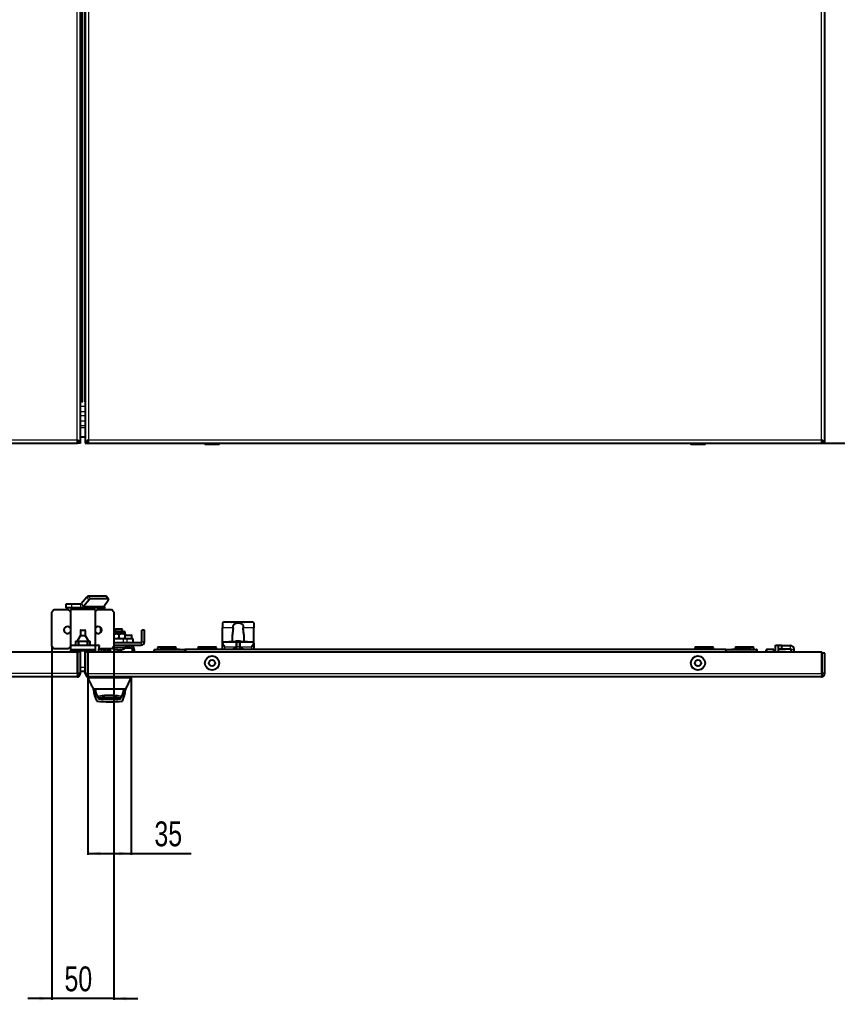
# Model space of a CAD drawing. Header units: millimetres. Extents: x -1412 to 3090, y -1547 to 1219.
# Drawn here: x 2069 to 2727, y -1547 to -758 of the extents above; entities that cross this region are included whole.
import ezdxf

# ---------------------------------------------------------------- set-up
doc = ezdxf.new("R2010")
doc.units = ezdxf.units.MM
doc.layers.add('FORMAT', color=7, linetype='Continuous')
doc.styles.add('SLDTEXTSTYLE0', font='TXT', dxfattribs={"width": 0.75})
doc.dimstyles.new('SLDDIMSTYLE0', dxfattribs={"dimtxt": 20, "dimasz": 10, "dimexe": 0, "dimexo": 0.0625, "dimgap": 5, "dimtad": 2, "dimdec": 1, "dimrnd": 1e-09, "dimzin": 12, "dimdsep": 46, "dimtxsty": 'SLDTEXTSTYLE0', "dimsah": 1, "dimcen": 0.09, "dimadec": 0, "dimazin": 3, "dimtfac": 1, "dimtofl": 0, "dimtmove": 0, "dimatfit": 3, "dimfxl": 0, "dimfrac": 2, "dimtolj": 1, "dimtzin": 12, "dimarcsym": 0})
doc.dimstyles.new('SLDDIMSTYLE1', dxfattribs={"dimtxt": 20, "dimasz": 10, "dimexe": 0, "dimexo": 0.0625, "dimgap": 5, "dimtad": 2, "dimdec": 1, "dimrnd": 1e-09, "dimzin": 12, "dimdsep": 46, "dimtxsty": 'SLDTEXTSTYLE0', "dimsah": 1, "dimcen": 0.09, "dimadec": 0, "dimazin": 3, "dimtfac": 1, "dimtmove": 0, "dimatfit": 0, "dimfxl": 0, "dimfrac": 2, "dimtolj": 1, "dimtzin": 12, "dimarcsym": 0})

# ---------------------------------------------------------------- blocks, each defined once
blk = doc.blocks.new('_D')
at = {"layer": 'FORMAT'}
for p, q in [((2714.99, 656.28), (3089.32, 656.28)), ((3088.32, -1098.72), (3088.32, 656.28)), ((2714.99, -1098.72), (3089.32, -1098.72))]:
    blk.add_line(p, q, dxfattribs=at)
for points in [[(3088.32, 656.28), (3086.78, 646.28), (3089.85, 646.28)], [(3088.32, -1098.72), (3089.85, -1088.72), (3086.78, -1088.72)]]:
    blk.add_solid(points, dxfattribs=at)
at = {"layer": 'FORMAT', "insert": (3062.53, -250.77), "char_height": 20, "attachment_point": 1, "rotation": 90, "style": 'SLDTEXTSTYLE0'}
blk.add_mtext('1755', dxfattribs=at)
blk = doc.blocks.new('_D_13')
at = {"layer": 'FORMAT'}
for p, q in [((2095.28, -1262.18), (2095.28, -1546.77)), ((2145.28, -1262.18), (2145.28, -1546.77)), ((2095.28, -1545.77), (2076.05, -1545.77)), ((2145.28, -1545.77), (2095.28, -1545.77)), ((2145.28, -1545.77), (2164.51, -1545.77))]:
    blk.add_line(p, q, dxfattribs=at)
for points in [[(2095.28, -1545.77), (2085.28, -1544.23), (2085.28, -1547.31)], [(2145.28, -1545.77), (2155.28, -1547.31), (2155.28, -1544.23)]]:
    blk.add_solid(points, dxfattribs=at)
at = {"layer": 'FORMAT', "insert": (2105.5, -1519.99), "char_height": 20, "attachment_point": 1, "style": 'SLDTEXTSTYLE0'}
blk.add_mtext('50', dxfattribs=at)
blk = doc.blocks.new('_D_14')
at = {"layer": 'FORMAT'}
for p, q in [((2124.28, -1287.78), (2124.28, -1430.03)), ((2159.28, -1287.78), (2159.28, -1430.03)), ((2124.28, -1429.03), (2159.28, -1429.03)), ((2159.28, -1429.03), (2207.44, -1429.03))]:
    blk.add_line(p, q, dxfattribs=at)
for points in [[(2124.28, -1429.03), (2134.28, -1430.57), (2134.28, -1427.49)], [(2159.28, -1429.03), (2149.28, -1427.49), (2149.28, -1430.57)]]:
    blk.add_solid(points, dxfattribs=at)
at = {"layer": 'FORMAT', "insert": (2177.88, -1403.25), "char_height": 20, "attachment_point": 1, "style": 'SLDTEXTSTYLE0'}
blk.add_mtext('35', dxfattribs=at)

msp = doc.modelspace()

# ---------------------------------------------------------------- linework, layer by layer
at = {"color": 7, "linetype": 'Continuous', "lineweight": 25}
for p, q in [((2118.28, -1098.72), (2118.28, 656.28)), ((2122.28, 656.28), (2122.28, -1098.72)), ((2717.28, -1098.72), (2717.28, 656.28)), ((2118.28, -1060.92), (2118.41, -1060.92)), ((2118.28, -1064.92), (2118.82, -1064.92)), ((2115.98, -1097), (2115.98, -1098.72)), ((2118.28, -1093.72), (2122.28, -1093.72)), ((2124.58, -1098.72), (2124.58, -1097.01)), ((2714.98, -1096.72), (2714.98, -1098.72)), ((1525.58, -1098.72), (2115.98, -1098.72)), ((2118.28, -1098.72), (2116.28, -1098.72)), ((2122.28, -1098.72), (2124.28, -1098.72)), ((2124.58, -1098.72), (2714.98, -1098.72)), ((2218.53, -1098.72), (2218.53, -1099.47)), ((2227.29, -1099.72), (2218.78, -1099.72)), ((2229.78, -1099.72), (2227.29, -1099.72)), ((2230.03, -1099.47), (2230.03, -1098.72)), ((2609.53, -1098.72), (2609.53, -1099.47)), ((2620.78, -1099.72), (2609.78, -1099.72)), ((2621.03, -1099.47), (2621.03, -1098.72)), ((2717.28, -1098.72), (2715.28, -1098.72)), ((2123.63, -1222.62), (2118.87, -1228.11)), ((2138.88, -1221.91), (2124.74, -1221.91)), ((2141, -1224.13), (2139.17, -1222.01)), ((2106.56, -1228.29), (2106.56, -1231.29)), ((2111.56, -1228.29), (2106.56, -1228.29)), ((2111.56, -1231.29), (2106.56, -1231.29)), ((2118.5, -1228.29), (2111.56, -1228.29)), ((2118.5, -1231.29), (2111.56, -1231.29)), ((2135.03, -1231.29), (2118.5, -1231.29)), ((2125.47, -1224.74), (2120.71, -1230.24)), ((2140.72, -1224.03), (2126.58, -1224.03)), ((2137.78, -1231.59), (2134.78, -1231.59)), ((2134.78, -1232.67), (2134.78, -1231.59)), ((2137.17, -1230.24), (2140.75, -1225.12)), ((2137.78, -1232.67), (2137.78, -1231.59)), ((2097.28, -1232.67), (2095.28, -1234.67)), ((2095.28, -1262.17), (2095.28, -1234.67)), ((2097.28, -1232.67), (2108.53, -1232.67)), ((2110.28, -1234.42), (2108.53, -1232.67)), ((2130.28, -1232.67), (2110.28, -1232.67)), ((2110.28, -1232.67), (2110.28, -1261.67)), ((2132.03, -1232.67), (2130.28, -1234.42)), ((2130.28, -1232.67), (2130.28, -1261.67)), ((2132.03, -1232.67), (2143.28, -1232.67)), ((2145.28, -1234.67), (2143.28, -1232.67)), ((2145.28, -1234.67), (2145.28, -1262.17)), ((2134.78, -1247.92), (2134.78, -1247.29)), ((2232.78, -1243.44), (2232.78, -1247.27)), ((2232.78, -1258.77), (2232.78, -1247.27)), ((2239.8, -1242.88), (2234.28, -1242.88)), ((2240.69, -1242.83), (2240.17, -1242.83)), ((2249.88, -1242.77), (2240.69, -1242.77)), ((2250.4, -1242.83), (2249.88, -1242.82)), ((2256.28, -1242.88), (2250.76, -1242.88)), ((2257.78, -1243.44), (2257.78, -1247.27)), ((2257.78, -1258.77), (2257.78, -1247.27)), ((2118.27, -1253.67), (2115.78, -1258.17)), ((2118.27, -1249.67), (2118.27, -1253.67)), ((2118.27, -1253.67), (2122.28, -1253.67)), ((2118.77, -1249.17), (2121.78, -1249.17)), ((2122.28, -1249.67), (2122.28, -1253.67)), ((2122.28, -1253.67), (2124.78, -1258.17)), ((2134.78, -1247.92), (2135.23, -1247.92)), ((2134.78, -1251.06), (2134.78, -1247.92)), ((2145.31, -1250.27), (2145.28, -1250.27)), ((2145.28, -1252.27), (2146.88, -1252.27)), ((2145.31, -1250.27), (2153.25, -1250.27)), ((2146.78, -1248.27), (2146.28, -1248.77)), ((2146.28, -1248.77), (2146.28, -1250.27)), ((2152.02, -1248.77), (2146.28, -1248.77)), ((2146.78, -1248.27), (2151.57, -1248.27)), ((2149.42, -1252.72), (2146.88, -1252.27)), ((2151.88, -1252.27), (2146.88, -1252.27)), ((2149.42, -1255.83), (2149.42, -1252.72)), ((2151.57, -1248.27), (2151.78, -1248.27)), ((2152.28, -1248.77), (2151.78, -1248.27)), ((2154.35, -1252.72), (2151.88, -1252.27)), ((2154.28, -1252.27), (2151.88, -1252.27)), ((2152.28, -1248.77), (2152.02, -1248.77)), ((2152.28, -1250.27), (2152.28, -1248.77)), ((2154.28, -1252.27), (2154.28, -1251.31)), ((2154.28, -1252.28), (2154.28, -1252.27)), ((2154.34, -1252.31), (2154.28, -1252.28)), ((2154.35, -1255.83), (2154.35, -1252.72)), ((2154.35, -1253.27), (2159.18, -1253.27)), ((2154.68, -1253.27), (2154.68, -1252.72)), ((2159.78, -1256.27), (2159.78, -1253.87)), ((2167.78, -1258.67), (2167.78, -1249.27)), ((2169.78, -1249.27), (2167.78, -1249.27)), ((2169.78, -1258.67), (2169.78, -1249.27)), ((2240.43, -1254.56), (2240.43, -1257.15)), ((2250.13, -1257.15), (2250.13, -1254.56)), ((2095.28, -1262.17), (2097.28, -1264.17)), ((2108.53, -1264.17), (2110.28, -1262.42)), ((2130.28, -1261.67), (2110.28, -1261.67)), ((2110.28, -1261.67), (2110.28, -1265.17)), ((2114.28, -1258.17), (2114.28, -1261.67)), ((2114.28, -1258.17), (2115.78, -1258.17)), ((2115.78, -1258.17), (2124.78, -1258.17)), ((2116.78, -1258.17), (2116.78, -1261.67)), ((2123.78, -1258.17), (2123.78, -1261.67)), ((2124.78, -1258.17), (2126.28, -1258.17)), ((2126.28, -1261.67), (2126.28, -1258.17)), ((2130.28, -1261.27), (2132.91, -1261.27)), ((2130.28, -1261.67), (2130.28, -1265.17)), ((2133.34, -1261.71), (2132.61, -1266.77)), ((2133.34, -1261.71), (2132.91, -1261.27)), ((2143.28, -1264.17), (2145.28, -1262.17)), ((2152.97, -1256.27), (2145.28, -1256.27)), ((2145.28, -1259.27), (2167.18, -1259.27)), ((2145.28, -1261.27), (2167.18, -1261.27)), ((2149.42, -1255.83), (2146.88, -1256.27)), ((2154.35, -1255.83), (2151.88, -1256.27)), ((2156.05, -1256.27), (2152.97, -1256.27)), ((2154.28, -1256.27), (2154.28, -1256.27)), ((2158.28, -1263.17), (2154.74, -1263.17)), ((2154.78, -1263.27), (2154.78, -1261.27)), ((2160.51, -1256.27), (2156.05, -1256.27)), ((2160.78, -1256.27), (2160.51, -1256.27)), ((2160.78, -1259.27), (2160.78, -1256.27)), ((2180.78, -1262.77), (2180.28, -1263.27)), ((2180.78, -1262.77), (2194.78, -1262.77)), ((2195.28, -1263.27), (2194.78, -1262.77)), ((2213.28, -1262.77), (2212.78, -1263.27)), ((2213.28, -1262.77), (2227.28, -1262.77)), ((2227.78, -1263.27), (2227.28, -1262.77)), ((2232.78, -1259.65), (2232.78, -1258.77)), ((2232.78, -1258.77), (2246.28, -1258.77)), ((2232.78, -1264.77), (2232.78, -1259.65)), ((2237.66, -1258.67), (2237.66, -1258.77)), ((2237.8, -1258.67), (2237.8, -1258.77)), ((2237.92, -1258.67), (2237.92, -1258.77)), ((2238.73, -1258.67), (2237.92, -1258.67)), ((2238.73, -1258.67), (2238.73, -1258.77)), ((2238.88, -1258.67), (2238.88, -1258.77)), ((2239, -1258.67), (2239, -1258.77)), ((2239.34, -1258.67), (2239.34, -1258.77)), ((2239.52, -1258.67), (2239.52, -1258.77)), ((2240.05, -1258.67), (2240.05, -1258.77)), ((2240.53, -1258.67), (2240.53, -1258.77)), ((2240.7, -1258.67), (2240.7, -1258.77)), ((2241.16, -1258.67), (2241.16, -1258.77)), ((2241.3, -1258.67), (2241.3, -1258.77)), ((2241.42, -1258.67), (2241.42, -1258.77)), ((2241.73, -1258.67), (2241.73, -1258.77)), ((2243.01, -1258.67), (2241.89, -1258.67)), ((2243.01, -1258.67), (2243.01, -1258.77)), ((2243.15, -1258.67), (2243.15, -1258.77)), ((2243.34, -1258.67), (2243.34, -1258.77)), ((2243.35, -1258.67), (2243.35, -1258.77)), ((2243.94, -1258.67), (2243.35, -1258.67)), ((2243.94, -1258.67), (2243.94, -1258.77)), ((2244.84, -1258.67), (2244.27, -1258.67)), ((2244.28, -1258.77), (2246.28, -1258.77)), ((2244.28, -1262.77), (2244.28, -1258.77)), ((2244.28, -1262.77), (2244.28, -1262.81)), ((2244.56, -1258.45), (2244.53, -1258.22)), ((2244.77, -1258.45), (2244.76, -1258.15)), ((2244.84, -1258.67), (2244.84, -1258.77)), ((2244.85, -1258.67), (2244.85, -1258.77)), ((2244.85, -1258.67), (2245.03, -1258.67)), ((2245.03, -1258.67), (2245.03, -1258.77)), ((2245.03, -1258.67), (2245.03, -1258.67)), ((2245.05, -1258.67), (2245.05, -1258.77)), ((2245.2, -1258.67), (2245.2, -1258.77)), ((2246, -1258.67), (2245.2, -1258.67)), ((2246, -1258.67), (2246, -1258.77)), ((2246.14, -1258.67), (2246.14, -1258.77)), ((2246.23, -1258.18), (2246.23, -1258.15)), ((2246.26, -1258.67), (2246.26, -1258.77)), ((2246.28, -1258.77), (2246.28, -1262.77)), ((2246.28, -1262.81), (2246.28, -1262.77)), ((2246.29, -1258.71), (2246.55, -1258.7)), ((2246.69, -1258.67), (2246.69, -1258.77)), ((2246.78, -1258.26), (2246.79, -1258.22)), ((2246.78, -1258.77), (2257.78, -1258.77)), ((2246.82, -1258.67), (2246.82, -1258.77)), ((2247.18, -1258.67), (2247.18, -1258.77)), ((2247.44, -1258.67), (2247.44, -1258.77)), ((2247.56, -1258.67), (2247.56, -1258.77)), ((2247.7, -1258.67), (2247.7, -1258.77)), ((2247.82, -1258.67), (2247.82, -1258.77)), ((2248.25, -1258.67), (2248.25, -1258.77)), ((2248.28, -1258.67), (2248.25, -1258.67)), ((2248.29, -1258.67), (2248.29, -1258.77)), ((2248.32, -1258.67), (2248.32, -1258.77)), ((2248.49, -1258.67), (2248.49, -1258.77)), ((2248.84, -1258.67), (2248.84, -1258.77)), ((2249.33, -1258.67), (2249.33, -1258.77)), ((2249.52, -1258.67), (2249.52, -1258.77)), ((2249.87, -1258.67), (2249.87, -1258.77)), ((2250.02, -1258.67), (2250.02, -1258.77)), ((2251.08, -1258.67), (2250.02, -1258.67)), ((2251.08, -1258.67), (2251.08, -1258.77)), ((2251.39, -1258.67), (2251.39, -1258.77)), ((2251.56, -1258.67), (2251.56, -1258.77)), ((2251.93, -1258.67), (2251.93, -1258.77)), ((2252.69, -1258.67), (2251.93, -1258.67)), ((2252.69, -1258.67), (2252.69, -1258.77)), ((2257.78, -1259.65), (2257.78, -1258.77)), ((2257.78, -1259.65), (2257.78, -1264.77)), ((2613.28, -1262.77), (2612.78, -1263.27)), ((2613.28, -1262.77), (2627.28, -1262.77)), ((2627.78, -1263.27), (2627.28, -1262.77)), ((2645.78, -1262.77), (2645.28, -1263.27)), ((2645.78, -1262.77), (2659.78, -1262.77)), ((2660.28, -1263.27), (2659.78, -1262.77)), ((2677.73, -1261.72), (2677.73, -1261.22)), ((2677.73, -1261.22), (2680.23, -1261.22)), ((2677.73, -1266.77), (2677.73, -1261.72)), ((2680.23, -1261.22), (2680.23, -1261.72)), ((2680.23, -1266.77), (2680.23, -1261.72)), ((2680.73, -1261.72), (2680.23, -1261.77)), ((2682.73, -1261.72), (2680.73, -1261.72)), ((2682.73, -1261.72), (2689.73, -1261.72)), ((2682.73, -1264.22), (2682.73, -1261.72)), ((1525.58, -1266.77), (2115.98, -1266.77)), ((2108.53, -1264.17), (2097.28, -1264.17)), ((2130.28, -1265.17), (2110.28, -1265.17)), ((2110.28, -1265.17), (2110.28, -1266.26)), ((2110.28, -1266.26), (2110.28, -1266.77)), ((2115.98, -1284.17), (2115.98, -1266.77)), ((2118.28, -1266.77), (2116.28, -1266.77)), ((2116.28, -1284.17), (2116.28, -1266.77)), ((2118.28, -1284.17), (2118.28, -1266.77)), ((2122.28, -1266.77), (2124.28, -1266.77)), ((2122.28, -1284.17), (2122.28, -1266.77)), ((2124.28, -1284.17), (2124.28, -1266.77)), ((2124.58, -1284.17), (2124.58, -1266.77)), ((2124.58, -1266.77), (2714.98, -1266.77)), ((2130.28, -1265.17), (2130.28, -1266.26)), ((2130.28, -1266.26), (2130.28, -1266.77)), ((2135.58, -1265.17), (2132.84, -1265.17)), ((2143.28, -1264.17), (2132.99, -1264.17)), ((2135.65, -1264.17), (2135.58, -1264.87)), ((2135.58, -1266.77), (2135.58, -1264.87)), ((2137.58, -1266.77), (2137.58, -1264.87)), ((2138.28, -1265.17), (2137.58, -1265.17)), ((2138.28, -1265.17), (2138.28, -1266.67)), ((2139.68, -1265.72), (2139.68, -1266.67)), ((2142.88, -1265.72), (2139.68, -1265.72)), ((2139.68, -1266.47), (2142.88, -1266.47)), ((2142.88, -1266.67), (2142.88, -1265.72)), ((2147.92, -1265.13), (2147.92, -1265.17)), ((2148.22, -1264.72), (2148.22, -1265.17)), ((2148.22, -1265.17), (2148.22, -1264.72)), ((2148.39, -1265.17), (2148.22, -1265.14)), ((2148.39, -1264.71), (2148.39, -1265.17)), ((2148.43, -1265.17), (2148.43, -1264.71)), ((2149.19, -1265.09), (2149.19, -1265.17)), ((2149.22, -1265.11), (2149.22, -1265.17)), ((2149.28, -1265.14), (2149.22, -1265.17)), ((2150.13, -1265.17), (2150.13, -1264.85)), ((2150.34, -1265.17), (2150.34, -1265.14)), ((2150.63, -1265.07), (2150.63, -1265.17)), ((2150.66, -1265.07), (2150.66, -1265.17)), ((2160.28, -1266.77), (2160.28, -1265.17)), ((2161.58, -1264.87), (2161.58, -1266.77)), ((2177.78, -1266.77), (2177.78, -1265.07)), ((2178.08, -1264.77), (2202.48, -1264.77)), ((2180.28, -1263.27), (2180.28, -1264.77)), ((2195.28, -1263.27), (2180.28, -1263.27)), ((2182.64, -1264.57), (2182.64, -1264.77)), ((2186.45, -1264.57), (2186.45, -1264.77)), ((2186.45, -1264.57), (2187.24, -1264.57)), ((2187.24, -1264.57), (2187.24, -1264.77)), ((2187.24, -1264.57), (2189.12, -1264.57)), ((2188.58, -1264.57), (2188.58, -1264.55)), ((2189.12, -1264.57), (2189.12, -1264.77)), ((2189.12, -1264.57), (2190.17, -1264.57)), ((2190.17, -1264.57), (2190.17, -1264.77)), ((2190.17, -1264.57), (2191.57, -1264.57)), ((2191.74, -1264.55), (2191.74, -1264.77)), ((2191.83, -1264.57), (2191.83, -1264.77)), ((2191.83, -1264.57), (2193.18, -1264.57)), ((2193.18, -1264.57), (2193.18, -1264.77)), ((2193.18, -1264.57), (2195.17, -1264.57)), ((2195.17, -1264.57), (2195.17, -1264.77)), ((2195.17, -1264.57), (2198.13, -1264.57)), ((2195.28, -1264.57), (2195.28, -1263.27)), ((2198.13, -1264.57), (2198.13, -1264.77)), ((2637.78, -1264.77), (2202.78, -1264.77)), ((2202.78, -1264.77), (2202.78, -1265.07)), ((2202.78, -1265.07), (2202.78, -1265.72)), ((2202.78, -1265.72), (2202.78, -1266.77)), ((2212.78, -1263.27), (2212.78, -1264.77)), ((2227.78, -1263.27), (2212.78, -1263.27)), ((2227.78, -1264.77), (2227.78, -1263.27)), ((2612.78, -1263.27), (2612.78, -1264.77)), ((2627.78, -1263.27), (2612.78, -1263.27)), ((2627.78, -1264.77), (2627.78, -1263.27)), ((2637.78, -1264.77), (2637.78, -1265.07)), ((2637.78, -1265.72), (2637.78, -1265.07)), ((2637.78, -1265.72), (2637.78, -1266.77)), ((2638.08, -1264.77), (2662.48, -1264.77)), ((2642.43, -1264.57), (2642.43, -1264.77)), ((2642.43, -1264.57), (2642.78, -1264.57)), ((2642.78, -1264.57), (2642.78, -1264.77)), ((2642.78, -1264.57), (2643.03, -1264.57)), ((2643.03, -1264.57), (2643.03, -1264.77)), ((2643.03, -1264.57), (2643.14, -1264.57)), ((2643.14, -1264.57), (2643.14, -1264.77)), ((2644.17, -1264.57), (2644.17, -1264.77)), ((2644.17, -1264.57), (2644.84, -1264.57)), ((2644.84, -1264.57), (2644.84, -1264.77)), ((2644.84, -1264.57), (2645.18, -1264.57)), ((2645.18, -1264.57), (2645.18, -1264.77)), ((2645.28, -1263.27), (2645.28, -1264.57)), ((2660.28, -1263.27), (2645.28, -1263.27)), ((2648.49, -1264.77), (2648.49, -1264.55)), ((2648.63, -1264.57), (2649.41, -1264.57)), ((2649.41, -1264.57), (2649.41, -1264.77)), ((2649.41, -1264.57), (2650.2, -1264.57)), ((2650.2, -1264.57), (2650.2, -1264.77)), ((2650.2, -1264.57), (2650.69, -1264.57)), ((2650.69, -1264.57), (2650.69, -1264.77)), ((2650.69, -1264.57), (2652.08, -1264.57)), ((2651.72, -1264.55), (2651.72, -1264.57)), ((2652.08, -1264.57), (2652.08, -1264.77)), ((2652.08, -1264.57), (2653.13, -1264.57)), ((2653.13, -1264.57), (2653.13, -1264.77)), ((2654.17, -1264.57), (2654.17, -1264.77)), ((2654.17, -1264.57), (2656.14, -1264.57)), ((2656.14, -1264.57), (2656.14, -1264.77)), ((2656.14, -1264.57), (2658.13, -1264.57)), ((2658.13, -1264.57), (2658.13, -1264.77)), ((2660.28, -1264.77), (2660.28, -1263.27)), ((2662.78, -1265.07), (2662.78, -1266.77)), ((2670.23, -1266.77), (2670.23, -1265.32)), ((2676.23, -1264.72), (2670.83, -1264.72)), ((2676.23, -1266.77), (2676.23, -1264.72)), ((2677.73, -1266.72), (2676.48, -1266.72)), ((2685.67, -1266.72), (2680.23, -1266.72)), ((2680.73, -1264.22), (2682.73, -1264.22)), ((2682.73, -1264.22), (2689.73, -1264.22)), ((2685.72, -1266.77), (2685.67, -1266.72)), ((2685.67, -1266.77), (2685.67, -1266.72)), ((2690.23, -1266.77), (2690.23, -1264.72)), ((2692.73, -1266.77), (2692.73, -1264.72)), ((2714.98, -1284.17), (2714.98, -1266.77)), ((2717.28, -1267.77), (2715.28, -1267.77)), ((2715.28, -1284.17), (2715.28, -1267.77)), ((2717.28, -1284.17), (2717.28, -1267.77)), ((2115.68, -1286.77), (1525.88, -1286.77)), ((2116.28, -1282.67), (2115.98, -1282.67)), ((2118.28, -1284.17), (2116.28, -1284.17)), ((2116.28, -1284.35), (2116.28, -1284.77)), ((2122.28, -1282.67), (2118.28, -1282.67)), ((2122.28, -1284.17), (2124.28, -1284.17)), ((2124.28, -1284.77), (2124.28, -1284.17)), ((2124.28, -1287.77), (2124.28, -1286.77)), ((2124.88, -1286.77), (2124.28, -1286.77)), ((2714.68, -1286.77), (2124.88, -1286.77)), ((2159.28, -1287.77), (2159.28, -1286.77)), ((2717.28, -1284.17), (2715.28, -1284.17)), ((2153.78, -1287.77), (2129.78, -1287.77)), ((2154.78, -1296.77), (2159.31, -1287.72)), ((2131.18, -1296.77), (2128.78, -1296.77)), ((2128.82, -1296.77), (2128.82, -1296.98)), ((2152.38, -1296.77), (2131.18, -1296.77)), ((2154.78, -1296.77), (2152.38, -1296.77)), ((2154.74, -1296.98), (2154.74, -1296.77)), ((2135.95, -1303.76), (2147.54, -1303.76)), ((2135.95, -1303.76), (2136.1, -1303.76))]:
    msp.add_line(p, q, dxfattribs=at)
at = {"color": 8, "linetype": 'Continuous', "lineweight": 18}
for p, q in [((2115.68, -1096.12), (2115.68, 653.68)), ((2714.68, -1096.12), (2714.68, 653.68)), ((2119.29, -1065.85), (2119.29, 623.41)), ((2119.76, 623.43), (2119.76, -1065.87)), ((2120.33, -1065.53), (2120.33, 623.1)), ((2121.68, 623.1), (2121.68, -1065.53)), ((2124.88, -298.56), (2124.88, -1096.12)), ((2118.28, -1068.9), (2122.28, -1068.9)), ((2118.28, -1073.23), (2122.28, -1073.23)), ((2118.28, -1076.45), (2122.28, -1076.45)), ((2118.28, -1080.78), (2122.28, -1080.78)), ((2118.28, -1084.55), (2122.28, -1084.55)), ((2118.28, -1085.99), (2122.28, -1085.99)), ((1525.88, -1096.12), (2115.68, -1096.12)), ((2124.88, -1096.12), (2714.68, -1096.12)), ((2218.53, -1099.47), (2227.42, -1099.47)), ((2227.42, -1099.47), (2230.03, -1099.47)), ((2609.53, -1099.47), (2621.03, -1099.47)), ((2125.47, -1224.74), (2123.63, -1222.62)), ((2126.58, -1224.03), (2124.74, -1221.91)), ((2140.72, -1224.03), (2138.88, -1221.91)), ((2111.56, -1231.29), (2111.56, -1228.29)), ((2118.5, -1228.29), (2118.5, -1231.29)), ((2118.87, -1228.11), (2120.71, -1230.24)), ((2137.17, -1230.24), (2120.71, -1230.24)), ((2241.19, -1247.27), (2232.78, -1247.27)), ((2257.78, -1247.27), (2249.37, -1247.27)), ((2122.28, -1249.67), (2118.27, -1249.67)), ((2145.28, -1251.31), (2154.28, -1251.31)), ((2159.78, -1253.87), (2154.35, -1253.87)), ((2116.28, -1258.17), (2116.28, -1261.67)), ((2124.28, -1258.17), (2124.28, -1261.67)), ((2152.97, -1259.27), (2152.97, -1256.27)), ((2156.05, -1259.27), (2156.05, -1256.27)), ((2157.98, -1263.27), (2157.98, -1261.27)), ((2160.51, -1259.27), (2160.51, -1256.27)), ((2167.18, -1259.27), (2167.18, -1261.27)), ((2167.78, -1258.67), (2169.78, -1258.67)), ((2234.28, -1262.77), (2234.28, -1264.77)), ((2234.28, -1262.77), (2243.78, -1262.77)), ((2241.89, -1258.67), (2241.89, -1258.77)), ((2243.78, -1262.77), (2243.78, -1258.77)), ((2243.78, -1262.77), (2244.28, -1262.77)), ((2243.78, -1262.81), (2243.78, -1262.77)), ((2243.78, -1262.81), (2244.28, -1262.81)), ((2246.28, -1262.77), (2244.28, -1262.77)), ((2246.28, -1262.77), (2246.78, -1262.77)), ((2246.28, -1262.81), (2246.78, -1262.81)), ((2246.78, -1258.77), (2246.78, -1262.77)), ((2246.78, -1262.77), (2246.78, -1262.81)), ((2246.78, -1262.77), (2256.28, -1262.77)), ((2256.28, -1264.77), (2256.28, -1262.77)), ((2680.23, -1261.72), (2677.73, -1261.72)), ((2689.73, -1264.22), (2689.73, -1261.72)), ((2130.28, -1266.26), (2110.28, -1266.26)), ((2132.9, -1264.77), (2135.58, -1264.77)), ((2137.58, -1264.87), (2135.58, -1264.87)), ((2137.58, -1264.77), (2138.36, -1264.77)), ((2138.78, -1266.77), (2138.78, -1265.17)), ((2143.78, -1263.67), (2144.47, -1263.67)), ((2154.22, -1263.47), (2143.98, -1263.47)), ((2154.31, -1263.27), (2144.18, -1263.27)), ((2154.1, -1263.67), (2158.28, -1263.67)), ((2154.68, -1263.47), (2154.22, -1263.47)), ((2154.78, -1263.27), (2154.31, -1263.27)), ((2159.78, -1265.17), (2159.78, -1266.77)), ((2160.22, -1264.87), (2161.58, -1264.87)), ((2178.08, -1265.07), (2177.78, -1265.07)), ((2178.08, -1264.77), (2178.08, -1265.07)), ((2178.08, -1265.07), (2178.08, -1266.77)), ((2202.48, -1265.07), (2178.08, -1265.07)), ((2183.87, -1264.57), (2183.87, -1264.77)), ((2202.48, -1264.77), (2202.48, -1265.07)), ((2202.48, -1266.77), (2202.48, -1265.07)), ((2202.78, -1265.07), (2202.48, -1265.07)), ((2243.42, -1263.29), (2243.56, -1263.77)), ((2247.01, -1263.77), (2247.14, -1263.29)), ((2638.08, -1265.07), (2637.78, -1265.07)), ((2638.08, -1265.07), (2638.08, -1264.77)), ((2662.48, -1265.07), (2638.08, -1265.07)), ((2638.08, -1265.07), (2638.08, -1266.77)), ((2646.91, -1264.57), (2646.91, -1264.77)), ((2662.48, -1264.77), (2662.48, -1265.07)), ((2662.78, -1265.07), (2662.48, -1265.07)), ((2662.48, -1266.77), (2662.48, -1265.07)), ((2670.83, -1264.72), (2670.83, -1266.77)), ((2676.48, -1266.72), (2676.48, -1266.77)), ((2690.23, -1264.72), (2692.73, -1264.72)), ((2115.98, -1284.17), (1525.58, -1284.17)), ((2116.28, -1279.41), (2115.98, -1279.41)), ((2122.28, -1279.41), (2118.28, -1279.41)), ((2124.58, -1284.17), (2714.98, -1284.17)), ((2129.78, -1287.77), (2129.78, -1286.77)), ((2153.78, -1287.77), (2153.78, -1286.77))]:
    msp.add_line(p, q, dxfattribs=at)
at = {"color": 7, "linetype": 'Continuous', "lineweight": 25, "flags": 128}
for points in [[(2140.75, -1225.12), (2140.89, -1224.89), (2140.99, -1224.68), (2141.05, -1224.5), (2141.07, -1224.33), (2141.05, -1224.2), (2140.98, -1224.11), (2140.87, -1224.05), (2140.72, -1224.03)], [(2150.63, -1265.13), (2150.62, -1265.13), (2150.34, -1265.17)], [(2715.28, -1273.27), (2715.14, -1273.02), (2714.98, -1272.76)], [(2714.98, -1281.79), (2715.14, -1281.52), (2715.28, -1281.27)], [(2151.47, -1302.72), (2151.25, -1303.31), (2150.9, -1304.21)], [(2132.66, -1304.21), (2132.3, -1303.31), (2132.2, -1303.04)]]:
    msp.add_lwpolyline(points, dxfattribs=at)
at = {"color": 8, "linetype": 'Continuous', "lineweight": 18, "flags": 128}
for points in [[(2714.98, -1273.35), (2715.27, -1273.94), (2715.28, -1273.96)], [(2715.28, -1280.59), (2715.27, -1280.61), (2714.98, -1281.2)]]:
    msp.add_lwpolyline(points, dxfattribs=at)
at = {"color": 7, "linetype": 'Continuous', "lineweight": 25}
for centre, radius in [((2224.28, -1275.77), 5.75), ((2615.28, -1275.77), 5.75), ((2224.28, -1275.77), 2.5), ((2615.28, -1275.77), 2.5)]:
    msp.add_circle(centre, radius, dxfattribs=at)
at = {"color": 8, "linetype": 'Continuous', "lineweight": 18}
for centre in [(2224.28, -1275.77), (2615.28, -1275.77)]:
    msp.add_circle(centre, 5.5, dxfattribs=at)
at = {"color": 7, "linetype": 'Continuous', "lineweight": 25}
for centre, radius, start, end in [((2218.78, -1099.47), 0.25, 180, 270), ((2229.78, -1099.47), 0.25, 270, 0), ((2609.78, -1099.47), 0.25, 180, 270), ((2620.78, -1099.47), 0.25, 270, 0), ((2125.16, -1223.79), 1.93, 102.48392, 142.40224), ((2138.92, -1222.25), 0.349, 43.92833, 95.92878), ((2118.49, -1227.8), 0.488, 270.87936, 320.24354), ((2118.46, -1228.36), 2.93, 270.87936, 320.24354), ((2127, -1225.91), 1.93, 102.48392, 142.40224), ((2107.78, -1249.17), 2.75, 24.61998, 335.38002), ((2132.78, -1249.17), 2.75, 204.61998, 155.38002), ((2118.77, -1249.67), 0.5, 90, 180), ((2121.78, -1249.67), 0.5, 0, 90), ((2153.25, -1251.31), 1.03, 0, 90), ((2159.18, -1253.87), 0.6, 0, 90), ((2157.98, -1264.87), 3.6, 0, 90), ((2167.18, -1258.67), 2.6, 270, 0), ((2167.18, -1258.67), 0.6, 270, 0), ((2245.28, -1266.07), 8, 100.36105, 108.44483), ((2243.28, -1262.81), 1, 286.01339, 0), ((2244.52, -1261.93), 3.79, 92.89181, 101.41741), ((2245.4, -1260.4), 2.34, 111.72177, 124.60369), ((2244.6, -1265.71), 7.26, 85.75775, 94.24225), ((2244.24, -1258.74), 0.598, 60.52387, 80.98963), ((2245.03, -1265.7), 7.56, 92.05637, 94.65981), ((2244.55, -1262.49), 4.35, 79.33098, 87.2142), ((2248.53, -1259.2), 3.47, 163.53436, 167.76578), ((2246.01, -1262.49), 4.35, 92.7858, 100.66902), ((2245.53, -1265.69), 7.54, 81.91714, 87.9462), ((2246.31, -1258.67), 0.529, 98.37942, 107.95469), ((2246.04, -1261.93), 3.79, 78.58259, 87.10819), ((2247.28, -1262.81), 1, 180, 253.98661), ((2245.21, -1264.49), 6.42, 69.70137, 77.56561), ((2245.28, -1266.07), 8, 70.17456, 79.63895), ((2245.28, -1266.03), 7.96, 71.95242, 79.10923), ((2247.59, -1259.07), 0.629, 75.56061, 104.43939), ((2689.73, -1264.72), 3, 0, 90), ((2139.18, -1264.87), 1.6, 154.05552, 180), ((2149.28, -1256.27), 9, 233.1301, 260.06184), ((2149.4, -1256.55), 8.7, 247.04384, 262.19579), ((2148.99, -1258.49), 6.77, 243.84337, 260.92447), ((2148.03, -1257.65), 7.07, 264.24699, 275.75301), ((2149.05, -1262.52), 2.78, 231.39719, 252.55931), ((2148.61, -1260.39), 4.83, 261.51445, 261.84337), ((2148.43, -1265.01), 0.261, 216.15143, 217.25209), ((2149.36, -1256.33), 8.89, 263.76729, 264.01043), ((2149.95, -1262.3), 2.97, 239.17887, 255.2323), ((2150.12, -1263.56), 1.79, 219.07445, 243.97081), ((2148.55, -1260.96), 4.26, 278.69652, 279.04651), ((2150.01, -1260.96), 4.26, 260.95349, 261.30348), ((2148.53, -1262.1), 3.19, 285.22643, 309.29893), ((2149.12, -1264.03), 1.52, 311.59883, 339.64636), ((2149.2, -1256.33), 8.89, 275.98957, 276.23271), ((2149, -1258.17), 7.09, 279.44276, 293.2387), ((2149.95, -1260.39), 4.83, 278.15663, 278.48555), ((2149.43, -1257.12), 8.14, 278.72305, 291.64085), ((2149.28, -1256.27), 9, 279.93816, 306.8699), ((2152.11, -1263.32), 1.4, 257.05409, 282.94591), ((2154.53, -1263.27), 0.25, 306.8699, 0), ((2178.08, -1265.07), 0.3, 90, 180), ((2202.48, -1265.07), 0.3, 0, 90), ((2245.28, -1269.77), 6.25, 106.01339, 126.8699), ((2245.28, -1269.77), 6.25, 53.1301, 73.98661), ((2638.08, -1265.07), 0.3, 90, 180), ((2662.48, -1265.07), 0.3, 0, 90), ((2670.83, -1265.32), 0.6, 90, 180), ((2676.48, -1266.47), 0.25, 180, 270), ((2680.73, -1264.72), 0.5, 90, 180), ((2689.73, -1264.72), 0.5, 0, 90), ((2707.78, -1277.27), 7.5, 343.7398, 16.2602), ((2120.84, -1296.98), 7.98, 358.26695, 359.99994), ((2155.67, -1294.42), 27, 185.96099, 206.16954), ((2141.78, -1296.77), 11.4, 180, 210.87421), ((2141.78, -1296.77), 11.4, 329.05608, 0), ((2127.89, -1294.42), 27, 333.83046, 354.03918), ((2162.72, -1296.98), 7.98, 180, 181.7325), ((2141.78, -1224.98), 82, 262.75342, 277.24658), ((2133.12, -1304.01), 0.5, 203.04365, 263.74905), ((2141.78, -1224.98), 80, 263.74905, 276.25095), ((2150.44, -1304.01), 0.5, 276.25095, 336.95635)]:
    msp.add_arc(centre, radius, start, end, dxfattribs=at)
at = {"color": 8, "linetype": 'Continuous', "lineweight": 18}
for centre, radius, start, end in [((2243.28, -1262.81), 0.5, 286.01339, 0), ((2247.28, -1262.81), 0.5, 180, 253.98661), ((2245.28, -1269.77), 6.75, 106.01339, 132.20545), ((2245.28, -1269.77), 6.75, 47.79455, 73.98661)]:
    msp.add_arc(centre, radius, start, end, dxfattribs=at)
at = {"color": 7, "linetype": 'Continuous', "lineweight": 25}
for points in [[(2115.68, -1096.12), (2115.7, -1096.46), (2115.75, -1097.14), (2115.83, -1098), (2115.9, -1098.6), (2115.95, -1098.68), (2115.98, -1098.72)], [(2124.58, -1098.72), (2124.6, -1098.68), (2124.65, -1098.6), (2124.73, -1098), (2124.8, -1097.14), (2124.85, -1096.46), (2124.88, -1096.12)], [(2717.28, -1098.72), (2717.24, -1098.5), (2717.16, -1098.07), (2716.56, -1097.42), (2715.7, -1096.77), (2715.02, -1096.33), (2714.68, -1096.12)], [(2714.68, -1096.12), (2714.7, -1096.46), (2714.75, -1097.14), (2714.83, -1098), (2714.9, -1098.6), (2714.95, -1098.68), (2714.98, -1098.72)], [(2715.28, -1098.72), (2715.24, -1098.28), (2715.17, -1097.42), (2714.84, -1096.55), (2714.68, -1096.12)], [(2714.68, -1096.12), (2714.7, -1096.2), (2714.75, -1096.35), (2714.83, -1096.55), (2714.9, -1096.69), (2714.95, -1096.71), (2714.98, -1096.72)], [(2134.48, -1231.29), (2134.56, -1231.31), (2134.72, -1231.35), (2134.76, -1231.51), (2134.78, -1231.59)], [(2137.17, -1230.24), (2137.03, -1230.39), (2136.73, -1230.71), (2136.2, -1231.03), (2135.62, -1231.25), (2135.22, -1231.28), (2135.03, -1231.29)], [(2158.28, -1263.17), (2158.54, -1263.2), (2159.07, -1263.26), (2159.73, -1263.73), (2160.19, -1264.39), (2160.25, -1264.91), (2160.28, -1265.17)], [(2115.68, -1286.77), (2116.02, -1286.74), (2116.7, -1286.66), (2117.56, -1286.06), (2118.16, -1285.2), (2118.24, -1284.51), (2118.28, -1284.17)], [(2115.68, -1284.77), (2115.84, -1284.74), (2116.17, -1284.66), (2116.24, -1284.34), (2116.28, -1284.17)], [(2115.98, -1284.17), (2115.95, -1284.51), (2115.9, -1285.2), (2115.83, -1286.06), (2115.75, -1286.66), (2115.7, -1286.74), (2115.68, -1286.77)], [(2124.88, -1286.77), (2124.85, -1286.74), (2124.8, -1286.66), (2124.73, -1286.06), (2124.65, -1285.2), (2124.6, -1284.51), (2124.58, -1284.17)], [(2714.98, -1284.17), (2714.95, -1284.51), (2714.9, -1285.2), (2714.83, -1286.06), (2714.75, -1286.66), (2714.7, -1286.74), (2714.68, -1286.77)]]:
    msp.add_open_spline(points, degree=3, dxfattribs=at)
for points, knots in [([(2118.28, -1098.72), (2118.25, -1098.53), (2118.19, -1098.13), (2117.65, -1097.5), (2116.78, -1096.82), (2116.06, -1096.36), (2115.68, -1096.12)], [0, 0, 0, 0, 0.213506, 0.468322, 0.723241, 1, 1, 1, 1]), ([(2116.28, -1098.72), (2116.25, -1098.34), (2116.21, -1097.72), (2115.94, -1096.85), (2115.77, -1096.36), (2115.68, -1096.12)], [0, 0, 0, 0, 0.4375, 0.7156903, 1, 1, 1, 1]), ([(2124.88, -1096.12), (2124.59, -1096.3), (2123.96, -1096.7), (2123.1, -1097.33), (2122.42, -1098.01), (2122.33, -1098.48), (2122.28, -1098.72)], [0, 0, 0, 0, 0.211353, 0.466168, 0.72109, 1, 1, 1, 1]), ([(2124.88, -1096.12), (2124.74, -1096.5), (2124.52, -1097.12), (2124.31, -1097.98), (2124.29, -1098.47), (2124.28, -1098.72)], [0, 0, 0, 0, 0.4375, 0.71569, 1, 1, 1, 1]), ([(2137.32, -1230.02), (2137.4, -1230.12), (2137.73, -1230.57), (2137.76, -1231.14), (2137.78, -1231.59)], [0, 0, 0, 0, 0.222729, 1, 1, 1, 1]), ([(2234.28, -1242.88), (2234.11, -1242.88), (2233.78, -1242.89), (2233.33, -1242.95), (2232.99, -1243.07), (2232.81, -1243.24), (2232.79, -1243.38), (2232.78, -1243.44)], [0, 0, 0, 0, 0.2129, 0.425707, 0.640613, 0.853382, 1, 1, 1, 1]), ([(2239.8, -1242.88), (2239.9, -1242.87), (2240.03, -1242.85), (2240.14, -1242.84), (2240.17, -1242.83)], [0, 0, 0, 0, 0.7894027, 1, 1, 1, 1]), ([(2241.19, -1247.27), (2241.14, -1248.27), (2241.03, -1250.42), (2240.51, -1252.86), (2240.45, -1254.16), (2240.43, -1254.56)], [0, 0, 0, 0, 0.378823, 0.812228, 1, 1, 1, 1]), ([(2241.19, -1247.27), (2241.21, -1246.86), (2241.25, -1246.03), (2241.61, -1244.94), (2242.26, -1244.13), (2243.19, -1243.64), (2244.34, -1243.4), (2245.67, -1243.35), (2247.01, -1243.52), (2248.14, -1243.99), (2248.87, -1244.79), (2249.25, -1245.82), (2249.37, -1246.69), (2249.37, -1247.18), (2249.37, -1247.27)], [0, 0, 0, 0, 0.088505, 0.177138, 0.262858, 0.344694, 0.430485, 0.525193, 0.625645, 0.723911, 0.812494, 0.894483, 0.978997, 1, 1, 1, 1]), ([(2250.13, -1254.56), (2250.05, -1253.65), (2249.87, -1251.79), (2249.41, -1249.2), (2249.38, -1247.66), (2249.37, -1247.27)], [0, 0, 0, 0, 0.417668, 0.852903, 1, 1, 1, 1]), ([(2250.4, -1242.83), (2250.41, -1242.84), (2250.52, -1242.85), (2250.65, -1242.87), (2250.76, -1242.88)], [0, 0, 0, 0, 0.161974, 1, 1, 1, 1]), ([(2257.78, -1243.44), (2257.77, -1243.36), (2257.74, -1243.2), (2257.5, -1243.04), (2257.14, -1242.93), (2256.71, -1242.89), (2256.41, -1242.88), (2256.28, -1242.88)], [0, 0, 0, 0, 0.205683, 0.411346, 0.618649, 0.832339, 1, 1, 1, 1]), ([(2146.88, -1252.27), (2146.82, -1252.27), (2146.28, -1252.28), (2145.75, -1252.42), (2145.28, -1252.55)], [0, 0, 0, 0, 0.1109, 1, 1, 1, 1]), ([(2151.88, -1252.27), (2151.82, -1252.27), (2150.99, -1252.28), (2150.18, -1252.51), (2149.42, -1252.72)], [0, 0, 0, 0, 0.0702006, 1, 1, 1, 1]), ([(2154.28, -1252.27), (2154.28, -1252.28), (2154.31, -1252.31), (2154.33, -1252.55), (2154.35, -1252.72)], [0, 0, 0, 0, 0.268634, 1, 1, 1, 1]), ([(2154.68, -1252.72), (2154.64, -1252.65), (2154.53, -1252.46), (2154.42, -1252.4), (2154.34, -1252.37)], [0, 0, 0, 0, 0.355958, 1, 1, 1, 1]), ([(2146.88, -1256.27), (2146.82, -1256.27), (2146.28, -1256.27), (2145.75, -1256.13), (2145.28, -1256)], [0, 0, 0, 0, 0.1109, 1, 1, 1, 1]), ([(2151.88, -1256.27), (2151.82, -1256.27), (2150.99, -1256.27), (2150.18, -1256.04), (2149.42, -1255.83)], [0, 0, 0, 0, 0.070201, 1, 1, 1, 1]), ([(2154.28, -1256.27), (2154.28, -1256.27), (2154.31, -1256.24), (2154.33, -1256), (2154.35, -1255.83)], [0, 0, 0, 0, 0.268634, 1, 1, 1, 1]), ([(2232.78, -1259.65), (2232.8, -1259.82), (2232.86, -1260.25), (2233.33, -1261.19), (2233.86, -1262.09), (2234.21, -1262.66), (2234.28, -1262.77), (2234.28, -1262.77)], [0, 0, 0, 0, 0.19414, 0.485275, 0.898779, 0.996769, 1, 1, 1, 1]), ([(2237.8, -1258.67), (2237.78, -1258.67), (2237.74, -1258.67), (2237.69, -1258.67), (2237.66, -1258.67), (2237.66, -1258.67), (2237.66, -1258.67)], [0, 0, 0, 0, 0.280836, 0.55925, 0.779182, 1, 1, 1, 1]), ([(2237.92, -1258.67), (2237.92, -1258.67), (2237.92, -1258.67), (2237.89, -1258.67), (2237.85, -1258.67), (2237.82, -1258.67), (2237.8, -1258.67)], [0, 0, 0, 0, 0.2808879, 0.5594825, 0.7792702, 1, 1, 1, 1]), ([(2238.88, -1258.67), (2238.87, -1258.67), (2238.83, -1258.67), (2238.78, -1258.67), (2238.75, -1258.67), (2238.73, -1258.67)], [0, 0, 0, 0, 0.280638, 0.560877, 1, 1, 1, 1]), ([(2239, -1258.67), (2239, -1258.67), (2239, -1258.67), (2238.97, -1258.67), (2238.93, -1258.67), (2238.9, -1258.67), (2238.88, -1258.67)], [0, 0, 0, 0, 0.280941, 0.559114, 0.779089, 1, 1, 1, 1]), ([(2239.52, -1258.67), (2239.46, -1258.67), (2239.35, -1258.67), (2239.34, -1258.67), (2239.34, -1258.67)], [0, 0, 0, 0, 0.559312, 1, 1, 1, 1]), ([(2240.05, -1258.67), (2240, -1258.67), (2239.88, -1258.67), (2239.68, -1258.67), (2239.58, -1258.67), (2239.52, -1258.67)], [0, 0, 0, 0, 0.280496, 0.560765, 1, 1, 1, 1]), ([(2240.53, -1258.67), (2240.46, -1258.67), (2240.34, -1258.67), (2240.14, -1258.67), (2240.05, -1258.67)], [0, 0, 0, 0, 0.560137, 1, 1, 1, 1]), ([(2240.43, -1257.15), (2240.47, -1257.42), (2240.56, -1257.96), (2241.35, -1258.42), (2242.35, -1258.62), (2243.14, -1258.66), (2243.44, -1258.67)], [0, 0, 0, 0, 0.287004, 0.575097, 0.841222, 1, 1, 1, 1]), ([(2240.7, -1258.67), (2240.7, -1258.67), (2240.68, -1258.67), (2240.58, -1258.67), (2240.53, -1258.67)], [0, 0, 0, 0, 0.559914, 1, 1, 1, 1]), ([(2241.3, -1258.67), (2241.28, -1258.67), (2241.24, -1258.67), (2241.19, -1258.67), (2241.16, -1258.67), (2241.16, -1258.67), (2241.16, -1258.67)], [0, 0, 0, 0, 0.280765, 0.559178, 0.779175, 1, 1, 1, 1]), ([(2241.42, -1258.67), (2241.42, -1258.67), (2241.42, -1258.67), (2241.39, -1258.67), (2241.35, -1258.67), (2241.32, -1258.67), (2241.3, -1258.67)], [0, 0, 0, 0, 0.280828, 0.559417, 0.779393, 1, 1, 1, 1]), ([(2241.89, -1258.67), (2241.87, -1258.67), (2241.83, -1258.67), (2241.77, -1258.67), (2241.74, -1258.67), (2241.74, -1258.67), (2241.73, -1258.67)], [0, 0, 0, 0, 0.280951, 0.559967, 0.779431, 1, 1, 1, 1]), ([(2243.15, -1258.67), (2243.15, -1258.67), (2243.14, -1258.67), (2243.11, -1258.67), (2243.06, -1258.67), (2243.03, -1258.67), (2243.01, -1258.67)], [0, 0, 0, 0, 0.2807125, 0.5587014, 0.7790455, 1, 1, 1, 1]), ([(2243.35, -1258.67), (2243.35, -1258.67), (2243.34, -1258.67), (2243.34, -1258.67), (2243.34, -1258.67)], [0, 0, 0, 0, 0.5600811, 1, 1, 1, 1]), ([(2243.78, -1258.77), (2243.78, -1258.77), (2243.79, -1258.77), (2243.79, -1258.77), (2243.8, -1258.77), (2243.84, -1258.77), (2243.96, -1258.77), (2244.18, -1258.77), (2244.25, -1258.77), (2244.28, -1258.77)], [0, 0, 0, 0, 0.00167, 0.003889, 0.009531, 0.034361, 0.132751, 0.526214, 1, 1, 1, 1]), ([(2244.12, -1258.67), (2244.1, -1258.67), (2244.05, -1258.67), (2243.98, -1258.67), (2243.96, -1258.67), (2243.94, -1258.67)], [0, 0, 0, 0, 0.281226, 0.561522, 1, 1, 1, 1]), ([(2244.85, -1258.67), (2244.85, -1258.67), (2244.85, -1258.67), (2244.84, -1258.67), (2244.84, -1258.67)], [0, 0, 0, 0, 0.559504, 1, 1, 1, 1]), ([(2245.2, -1258.67), (2245.18, -1258.67), (2245.14, -1258.67), (2245.08, -1258.67), (2245.05, -1258.67), (2245.05, -1258.67), (2245.05, -1258.67)], [0, 0, 0, 0, 0.280855, 0.559718, 0.779518, 1, 1, 1, 1]), ([(2246.14, -1258.67), (2246.12, -1258.67), (2246.08, -1258.67), (2246.03, -1258.67), (2246, -1258.67), (2246, -1258.67), (2246, -1258.67)], [0, 0, 0, 0, 0.280813, 0.559099, 0.77917, 1, 1, 1, 1]), ([(2246.26, -1258.67), (2246.26, -1258.67), (2246.26, -1258.67), (2246.23, -1258.67), (2246.19, -1258.67), (2246.16, -1258.67), (2246.14, -1258.67)], [0, 0, 0, 0, 0.2809124, 0.5594047, 0.7791083, 1, 1, 1, 1]), ([(2246.28, -1258.77), (2246.32, -1258.77), (2246.4, -1258.77), (2246.66, -1258.77), (2246.78, -1258.77), (2246.78, -1258.77)], [0, 0, 0, 0, 0.475461, 0.994056, 1, 1, 1, 1]), ([(2246.69, -1258.67), (2246.67, -1258.67), (2246.63, -1258.67), (2246.58, -1258.67), (2246.55, -1258.67), (2246.55, -1258.67), (2246.55, -1258.67)], [0, 0, 0, 0, 0.280888, 0.559023, 0.779155, 1, 1, 1, 1]), ([(2246.82, -1258.67), (2246.81, -1258.67), (2246.81, -1258.67), (2246.79, -1258.67), (2246.74, -1258.67), (2246.71, -1258.67), (2246.69, -1258.67)], [0, 0, 0, 0, 0.2809, 0.559498, 0.779148, 1, 1, 1, 1]), ([(2247.18, -1258.67), (2247.13, -1258.67), (2247.02, -1258.67), (2246.89, -1258.67), (2246.82, -1258.67), (2246.82, -1258.67), (2246.82, -1258.67)], [0, 0, 0, 0, 0.280935, 0.559487, 0.779245, 1, 1, 1, 1]), ([(2247.44, -1258.67), (2247.4, -1258.67), (2247.32, -1258.67), (2247.23, -1258.67), (2247.18, -1258.67)], [0, 0, 0, 0, 0.559441, 1, 1, 1, 1]), ([(2247.29, -1258.67), (2247.72, -1258.64), (2248.63, -1258.57), (2249.57, -1258.26), (2250.06, -1257.78), (2250.11, -1257.33), (2250.13, -1257.15)], [0, 0, 0, 0, 0.255921, 0.530677, 0.799973, 1, 1, 1, 1]), ([(2247.56, -1258.67), (2247.55, -1258.67), (2247.55, -1258.67), (2247.47, -1258.67), (2247.44, -1258.67)], [0, 0, 0, 0, 0.560313, 1, 1, 1, 1]), ([(2247.7, -1258.67), (2247.68, -1258.67), (2247.64, -1258.67), (2247.59, -1258.67), (2247.56, -1258.67), (2247.56, -1258.67), (2247.56, -1258.67)], [0, 0, 0, 0, 0.28091, 0.559174, 0.779166, 1, 1, 1, 1]), ([(2247.82, -1258.67), (2247.82, -1258.67), (2247.82, -1258.67), (2247.79, -1258.67), (2247.75, -1258.67), (2247.72, -1258.67), (2247.7, -1258.67)], [0, 0, 0, 0, 0.2808487, 0.55949, 0.7791576, 1, 1, 1, 1]), ([(2248.32, -1258.67), (2248.31, -1258.67), (2248.29, -1258.67), (2248.29, -1258.67), (2248.29, -1258.67)], [0, 0, 0, 0, 0.560691, 1, 1, 1, 1]), ([(2248.49, -1258.67), (2248.45, -1258.67), (2248.39, -1258.67), (2248.34, -1258.67), (2248.32, -1258.67)], [0, 0, 0, 0, 0.559542, 1, 1, 1, 1]), ([(2248.84, -1258.67), (2248.77, -1258.67), (2248.64, -1258.67), (2248.54, -1258.67), (2248.49, -1258.67)], [0, 0, 0, 0, 0.560514, 1, 1, 1, 1]), ([(2249.33, -1258.67), (2249.25, -1258.67), (2249.12, -1258.67), (2248.92, -1258.67), (2248.84, -1258.67)], [0, 0, 0, 0, 0.559217, 1, 1, 1, 1]), ([(2249.52, -1258.67), (2249.52, -1258.67), (2249.51, -1258.67), (2249.38, -1258.67), (2249.33, -1258.67)], [0, 0, 0, 0, 0.56034, 1, 1, 1, 1]), ([(2250.02, -1258.67), (2250, -1258.67), (2249.95, -1258.67), (2249.9, -1258.67), (2249.87, -1258.67), (2249.87, -1258.67), (2249.87, -1258.67)], [0, 0, 0, 0, 0.280872, 0.559701, 0.779382, 1, 1, 1, 1]), ([(2251.56, -1258.67), (2251.51, -1258.67), (2251.41, -1258.67), (2251.4, -1258.67), (2251.39, -1258.67)], [0, 0, 0, 0, 0.558947, 1, 1, 1, 1]), ([(2251.93, -1258.67), (2251.86, -1258.67), (2251.72, -1258.67), (2251.61, -1258.67), (2251.56, -1258.67)], [0, 0, 0, 0, 0.5597473, 1, 1, 1, 1]), ([(2256.28, -1262.77), (2256.28, -1262.77), (2256.35, -1262.66), (2256.7, -1262.09), (2257.23, -1261.19), (2257.7, -1260.25), (2257.76, -1259.82), (2257.78, -1259.65)], [0, 0, 0, 0, 0.003231, 0.101221, 0.514725, 0.80586, 1, 1, 1, 1]), ([(2138.28, -1265.17), (2138.3, -1264.9), (2138.32, -1264.54), (2138.53, -1264.25), (2138.59, -1264.17)], [0, 0, 0, 0, 0.7344216, 1, 1, 1, 1]), ([(2182.64, -1264.57), (2182.82, -1264.57), (2183.16, -1264.57), (2183.65, -1264.57), (2183.87, -1264.57)], [0, 0, 0, 0, 0.5368, 1, 1, 1, 1]), ([(2183.87, -1264.57), (2184.25, -1264.57), (2184.94, -1264.57), (2185.8, -1264.57), (2186.25, -1264.57), (2186.27, -1264.57)], [0, 0, 0, 0, 0.522437, 0.975649, 1, 1, 1, 1]), ([(2643.14, -1264.57), (2643.28, -1264.57), (2643.55, -1264.57), (2643.97, -1264.57), (2644.17, -1264.57)], [0, 0, 0, 0, 0.547643, 1, 1, 1, 1]), ([(2645.18, -1264.57), (2645.51, -1264.57), (2646.14, -1264.57), (2646.67, -1264.57), (2646.91, -1264.57)], [0, 0, 0, 0, 0.5368, 1, 1, 1, 1]), ([(2646.91, -1264.57), (2647.23, -1264.57), (2647.84, -1264.57), (2648.41, -1264.57), (2648.44, -1264.57), (2648.45, -1264.57)], [0, 0, 0, 0, 0.415678, 0.776277, 1, 1, 1, 1]), ([(2653.3, -1264.57), (2653.34, -1264.57), (2653.63, -1264.57), (2653.92, -1264.57), (2654.17, -1264.57)], [0, 0, 0, 0, 0.1394984, 1, 1, 1, 1]), ([(2122.28, -1284.17), (2122.31, -1284.46), (2122.37, -1285.1), (2122.9, -1285.96), (2123.78, -1286.63), (2124.5, -1286.73), (2124.88, -1286.77)], [0, 0, 0, 0, 0.213506, 0.468322, 0.723241, 1, 1, 1, 1]), ([(2124.28, -1284.17), (2124.31, -1284.31), (2124.35, -1284.53), (2124.61, -1284.74), (2124.79, -1284.76), (2124.88, -1284.77)], [0, 0, 0, 0, 0.4375, 0.71569, 1, 1, 1, 1]), ([(2714.68, -1284.77), (2714.82, -1284.75), (2715.04, -1284.7), (2715.24, -1284.44), (2715.27, -1284.26), (2715.28, -1284.17)], [0, 0, 0, 0, 0.4375, 0.71569, 1, 1, 1, 1]), ([(2714.68, -1286.77), (2714.97, -1286.75), (2715.6, -1286.68), (2716.46, -1286.16), (2717.14, -1285.28), (2717.23, -1284.55), (2717.28, -1284.17)], [0, 0, 0, 0, 0.211353, 0.466168, 0.72109, 1, 1, 1, 1]), ([(2124.25, -1287.72), (2124.64, -1288.49), (2125.44, -1290.1), (2126.57, -1292.35), (2127.7, -1294.62), (2128.41, -1296.04), (2128.78, -1296.77)], [0, 0, 0, 0, 0.216327, 0.453955, 0.714745, 1, 1, 1, 1]), ([(2129.78, -1287.77), (2129.16, -1287.77), (2127.92, -1287.77), (2126.28, -1287.77), (2125.03, -1287.77), (2124.37, -1287.78), (2124.31, -1287.77), (2124.28, -1287.77)], [0, 0, 0, 0, 0.214694, 0.429388, 0.644082, 0.858775, 1, 1, 1, 1]), ([(2159.28, -1287.77), (2159.22, -1287.77), (2159.1, -1287.77), (2158.15, -1287.77), (2156.75, -1287.77), (2155.21, -1287.77), (2154.18, -1287.77), (2153.78, -1287.77)], [0, 0, 0, 0, 0.21469, 0.42938, 0.644073, 0.858767, 1, 1, 1, 1]), ([(2132.02, -1302.65), (2132.13, -1302.81), (2132.37, -1303.12), (2132.81, -1303.4), (2133.22, -1303.56), (2133.61, -1303.65), (2134.12, -1303.72), (2134.87, -1303.75), (2135.59, -1303.76), (2136.05, -1303.76), (2136.1, -1303.76)], [0, 0, 0, 0, 0.086907, 0.170444, 0.253995, 0.352832, 0.493755, 0.750586, 0.975401, 1, 1, 1, 1]), ([(2146.38, -1303.75), (2146.58, -1303.75), (2147.23, -1303.76), (2148.15, -1303.76), (2149.14, -1303.74), (2149.77, -1303.69), (2150.31, -1303.58), (2150.79, -1303.38), (2151.25, -1303.07), (2151.45, -1302.75), (2151.54, -1302.62)], [0, 0, 0, 0, 0.0837331, 0.2715555, 0.4689267, 0.6817432, 0.7817879, 0.8629526, 0.9411438, 1, 1, 1, 1]), ([(2134.03, -1303.99), (2134.11, -1303.96), (2134.28, -1303.9), (2135.61, -1303.92), (2137.57, -1303.98), (2140.02, -1304.03), (2142.66, -1304.04), (2145.21, -1304), (2147.37, -1303.94), (2148.9, -1303.9), (2149.63, -1303.94), (2149.48, -1304.08), (2148.46, -1304.28), (2146.7, -1304.5), (2144.37, -1304.67), (2141.75, -1304.73), (2139.15, -1304.67), (2136.85, -1304.5), (2135.1, -1304.28), (2134.16, -1304.09), (2134.07, -1304.02), (2134.03, -1303.99)], [0, 0, 0, 0, 0.053435, 0.106868, 0.160358, 0.213991, 0.267619, 0.321181, 0.374779, 0.42843, 0.481983, 0.5354, 0.588925, 0.642773, 0.696736, 0.750367, 0.803567, 0.856759, 0.910369, 0.964326, 1, 1, 1, 1])]:
    msp.add_open_spline(points, degree=3, knots=knots, dxfattribs=at)
at = {"color": 8, "linetype": 'Continuous', "lineweight": 18}
for points in [[(2158.28, -1263.67), (2158.28, -1263.61), (2158.28, -1263.48), (2158.28, -1263.31), (2158.28, -1263.2), (2158.28, -1263.18), (2158.28, -1263.17)], [(2138.78, -1265.17), (2138.71, -1265.17), (2138.58, -1265.17), (2138.42, -1265.17), (2138.3, -1265.17), (2138.29, -1265.17), (2138.28, -1265.17)], [(2158.28, -1263.67), (2158.48, -1263.7), (2158.87, -1263.74), (2159.36, -1264.09), (2159.71, -1264.58), (2159.76, -1264.98), (2159.78, -1265.17)], [(2159.78, -1265.17), (2159.84, -1265.17), (2159.98, -1265.17), (2160.14, -1265.17), (2160.26, -1265.17), (2160.27, -1265.17), (2160.28, -1265.17)]]:
    msp.add_open_spline(points, degree=3, dxfattribs=at)
for points, knots in [([(2138.78, -1265.17), (2138.8, -1264.98), (2138.83, -1264.6), (2139.07, -1264.31), (2139.18, -1264.17)], [0, 0, 0, 0, 0.533234, 1, 1, 1, 1]), ([(2132.09, -1302.59), (2132.07, -1302.52), (2132.03, -1302.38), (2133.32, -1302.02), (2135.59, -1301.63), (2138.27, -1301.38), (2141.13, -1301.27), (2144.04, -1301.3), (2147.05, -1301.53), (2149.52, -1301.88), (2151.09, -1302.25), (2151.76, -1302.5), (2151.53, -1302.58), (2151.5, -1302.59)], [0, 0, 0, 0, 0.080358, 0.189165, 0.296875, 0.401927, 0.469214, 0.569403, 0.669558, 0.770526, 0.874295, 0.980961, 1, 1, 1, 1]), ([(2147.54, -1303.76), (2147.73, -1303.76), (2148.66, -1303.76), (2149.56, -1303.72), (2150.03, -1303.55), (2149.51, -1303.28), (2148.16, -1302.96), (2146.13, -1302.67), (2143.65, -1302.48), (2141.24, -1302.45), (2138.88, -1302.54), (2136.67, -1302.76), (2134.78, -1303.09), (2133.71, -1303.41), (2133.61, -1303.64), (2134.34, -1303.75), (2135.44, -1303.75), (2135.95, -1303.76)], [0, 0, 0, 0, 0.019237, 0.094456, 0.169947, 0.244138, 0.315947, 0.385269, 0.453516, 0.521522, 0.567246, 0.638978, 0.71315, 0.788639, 0.863863, 0.937348, 1, 1, 1, 1])]:
    msp.add_open_spline(points, degree=3, knots=knots, dxfattribs=at)

# ---------------------------------------------------------------- dimensions: what is measured, and where the dimension line sits
at = {"layer": 'FORMAT'}
dim = msp.add_linear_dim(base=(3088.32, 656.28), p1=(2714.98, -1098.72), p2=(2714.98, 656.28), angle=90, dimstyle='SLDDIMSTYLE0', dxfattribs=at)
dim.commit()
dim.dimension.update_dxf_attribs({"geometry": '_D', "text_midpoint": (3088.32, -221.22), "dimtype": 160})
for base, p1, p2, dimstyle, picture, middle in [((2095.28, -1545.77), (2145.28, -1262.17), (2095.28, -1262.17), 'SLDDIMSTYLE1', '_D_13', (2120.28, -1545.77)), ((2159.28, -1429.03), (2124.28, -1287.77), (2159.28, -1287.77), 'SLDDIMSTYLE0', '_D_14', (2192.66, -1429.03))]:
    dim = msp.add_linear_dim(base=base, p1=p1, p2=p2, dimstyle=dimstyle, dxfattribs=at)
    dim.commit()
    dim.dimension.update_dxf_attribs({"geometry": picture, "text_midpoint": middle, "dimtype": 160})

doc.saveas('drawing.dxf')
